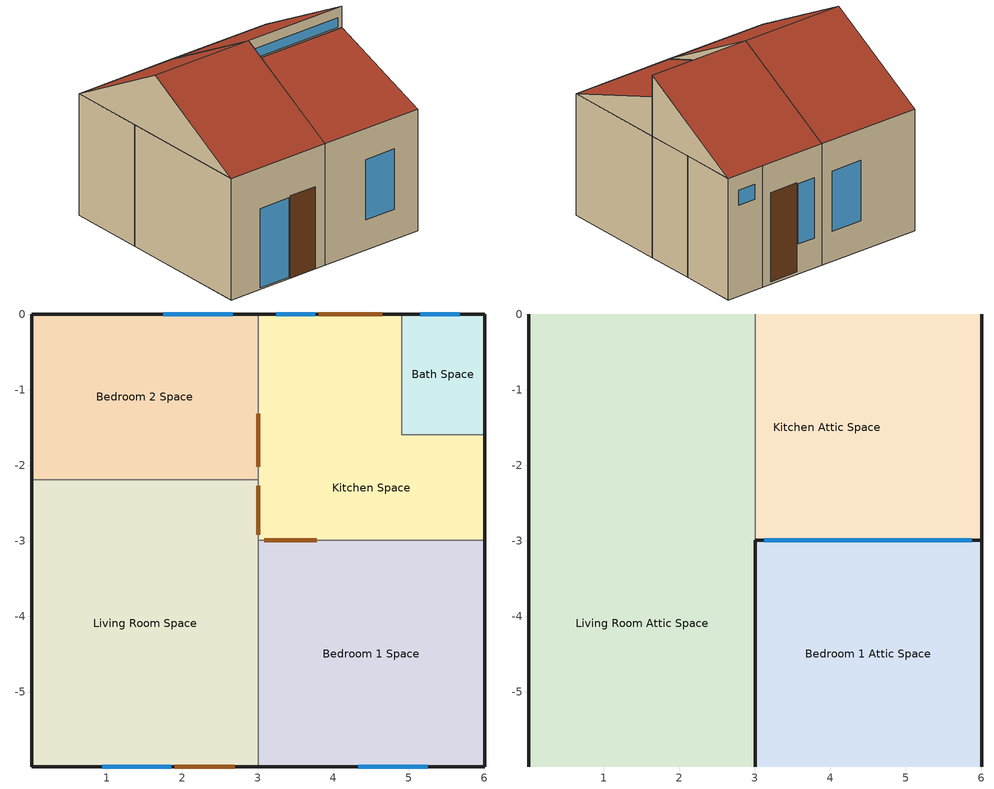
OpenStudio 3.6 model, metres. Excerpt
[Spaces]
Kitchen Space
 floor ground (GroundFloor-Const): 6.01,-1.6 6.01,-3 3.01,-3 3.01,-1.6 z0; 4.91,0 4.91,-1.6 3.01,-1.6 3.01,0 z0
 wall outside (Ext-Wall-Const): 4.91,0 3.01,0 / 6.01,-3 6.01,-1.6 z0:3.4
 wall to Bath Space (PartitionWall-Const): 6.01,-1.6 4.91,-1.6 4.91,0 z0:3.4
 wall to Living Room Space (PartitionWall-Const): 3.01,-2.2 3.01,-3 z0:3.4
 wall to Bedroom 1 Space (PartitionWall-Const): 3.01,-3 6.01,-3 z0:3.4
 wall to Bedroom 2 Space (PartitionWall-Const): 3.01,0 3.01,-2.2 z0:3.4
 window (Sgl Clr 6mm): 3.76,0 3.25,0 z0.84:2.53
 door (door_const): 4.65,0 3.81,0 z0.07:2.57
 door inside (door_const): 3.01,-2.27 3.01,-2.92 / 3.01,-1.32 3.01,-2.02 / 3.09,-3 3.78,-3 z0:2.1
Bath Space
 floor ground (GroundFloor-Const): 6.01,0 6.01,-1.6 4.91,-1.6 4.91,0 z0
 wall outside (Ext-Wall-Const): 6.01,-1.6 6.01,0 4.91,0 z0:3.4
 window (Sgl Clr 6mm): 5.68,0 5.16,0 z2.54:2.96
Living Room Space
 floor ground (GroundFloor-Const): 3.01,-2.2 3.01,-6 0.01,-6 0.01,-2.2 z0
 wall outside (Ext-Wall-Const): 0.01,-2.2 0.01,-6 3.01,-6 z0:3.4
 wall to Bedroom 1 Space (Int-Wall-Const): 3.01,-6 3.01,-3 z0:3.4
 wall to Bedroom 2 Space (PartitionWall-Const): 3.01,-2.2 0.01,-2.2 z0:3.4
 window (Sgl Clr 6mm): 0.94,-6 1.86,-6 z0.04:2.26
 door (door_const): 1.9,-6 2.7,-6 z0:2.3
Bedroom 2 Space
 floor ground (GroundFloor-Const): 3.01,0 3.01,-2.2 0.01,-2.2 0.01,0 z0
 wall outside (Ext-Wall-Const): 3.01,0 0.01,0 0.01,-2.2 z0:3.4
 window (Sgl Clr 6mm): 2.67,0 1.75,0 z0.84:2.53
Bedroom 1 Space
 floor ground (GroundFloor-Const): 6.01,-3 6.01,-6 3.01,-6 3.01,-3 z0
 wall outside (Ext-Wall-Const): 3.01,-6 6.01,-6 6.01,-3 z0:3.4
 window (Sgl Clr 6mm): 4.34,-6 5.26,-6 z0.84:2.53
Kitchen Attic Space
 floor to Kitchen Space (Floor-Ceiling-Const): 6.01,-1.6 6.01,-3 4.91,-3 4.91,-1.6 z3.4; 4.91,0 4.91,-3 3.01,-3 3.01,0 z3.4
 floor to Bath Space (Floor-Ceiling-Const): 6.01,0 6.01,-1.6 4.91,-1.6 4.91,0 z3.4
 wall outside (Ext-Wall-Const): 3.01,-3 6.01,-3 z4.5:5.1; 6.01,-3,5.1 6.01,-3,3.4 6.01,0,3.4
 wall to Living Room Attic Space (Int-Wall-Const): 3.01,-3,5.1 3.01,0,3.4 3.01,-3,3.4
 wall to Bedroom 1 Attic Space (PartitionWall-Const): 3.01,-3 6.01,-3 z3.4:4.5
 window (Sgl Clr 6mm): 3.13,-3 5.88,-3 z4.54:4.81
 roof outside (Roof-Const): 6.01,-3,5.1 6.01,0,3.4 3.01,0,3.4 3.01,-3,5.1
Living Room Attic Space
 floor to Living Room Space (Floor-Ceiling-Const): 3.01,-2.2 3.01,-6 0.01,-6 0.01,-2.2 z3.4
 floor to Bedroom 2 Space (Floor-Ceiling-Const): 3.01,0 3.01,-2.2 0.01,-2.2 0.01,0 z3.4
 wall outside (Ext-Wall-Const): 3.01,-3,5.1 3.01,-6,3.4 3.01,-3,4.5; 0.01,-3,5.1 0.01,0,3.4 0.01,-6,3.4
 wall to Bedroom 1 Attic Space (PartitionWall-Const): 3.01,-3,4.5 3.01,-6,3.4 3.01,-3,3.4
 roof outside (Roof-Const): 3.01,-3,5.1 3.01,0,3.4 0.01,0,3.4 0.01,-3,5.1; 0.01,-3,5.1 0.01,-6,3.4 3.01,-6,3.4 3.01,-3,5.1
Bedroom 1 Attic Space
 floor to Bedroom 1 Space (Floor-Ceiling-Const): 6.01,-3 6.01,-6 3.01,-6 3.01,-3 z3.4
 wall outside (Ext-Wall-Const): 6.01,-3,4.5 6.01,-6,3.4 6.01,-3,3.4
 roof outside (Roof-Const): 3.01,-3,4.5 3.01,-6,3.4 6.01,-6,3.4 6.01,-3,4.5
[Site]
JAKARTA-SOEKARNO-HA: Latitude {deg}=-6.12; Longitude {deg}=106.65; Time Zone {hr}=7; Elevation {m}=8; Terrain=Suburbs
[Building]
Building: North Axis {deg}=0
[SizingPeriod:DesignDay] Rain Indicator=No; Snow Indicator=No; Daylight Saving Time Indicator=No
Name | Maximum Dry-Bulb Temperature {C} | Daily Dry-Bulb Temperature Range {deltaC} | Barometric Pressure {Pa} | Wind Speed {m/s} | Wind Direction {deg} | Sky Clearness | Day of Month | Month | Day Type | Humidity Condition Type | Wetbulb or DewPoint at Maximum Dry-Bulb {C} | Solar Model Indicator | Enthalpy at Maximum Dry-Bulb {J/kg} | Dry-Bulb Temperature Range Modifier Type | ASHRAE Clear Sky Optical Depth for Beam Irradiance | ASHRAE Clear Sky Optical Depth for Diffuse Irradiance
Summer Design Day in IDN-Res (01-01:31-12) Jun | 33.1 | 8.5 | 101228.9 | 0 | 0 | 0.98 | 15 | 6 | SummerDesignDay | WetBulb | 25.9 | ASHRAEClearSky
Summer Design Day in IDN-Res (01-01:31-12) Jul | 32.9 | 8.6 | 101228.9 | 0 | 0 | 0.98 | 15 | 7 | SummerDesignDay | WetBulb | 24.6 | ASHRAEClearSky
Summer Design Day in IDN-Res (01-01:31-12) Aug | 33.1 | 9 | 101228.9 | 0 | 0 | 0.98 | 15 | 8 | SummerDesignDay | WetBulb | 25.1 | ASHRAEClearSky
Summer Design Day in IDN-Res (01-01:31-12) Sep | 33.9 | 9.3 | 101228.9 | 0 | 0 | 0.98 | 15 | 9 | SummerDesignDay | WetBulb | 25.1 | ASHRAEClearSky
Winter Design Day in IDN-Res (01-01:31-12) | 22 | 0 | 101228.9 | 1.1 | 190 | 0 | 15 | 7 | WinterDesignDay | WetBulb | 22
Jakarta Soekarno Ha Ann Clg .4% Condns Enth=>MDB | 31.3 | 7.6 | 101229 | 5.1 | 50 |  | 21 | 5 | SummerDesignDay | Enthalpy | 23 | ASHRAETau | 89200 | DefaultMultipliers | 0.531 | 1.947
Jakarta Soekarno Ha Ann Clg .4% Condns DP=>MDB | 30.4 | 7.6 | 101229 | 5.1 | 50 |  | 21 | 5 | SummerDesignDay | Dewpoint | 27 | ASHRAETau |  | DefaultMultipliers | 0.531 | 1.947
Jakarta Soekarno Ha Ann Clg .4% Condns WB=>MDB | 31.3 | 7.6 | 101229 | 5.1 | 50 |  | 21 | 5 | SummerDesignDay | Wetbulb | 27.8 | ASHRAETau |  | DefaultMultipliers | 0.531 | 1.947
Jakarta Soekarno Ha Ann Clg .4% Condns DB=>MWB | 33.8 | 7.6 | 101229 | 5.1 | 50 |  | 21 | 5 | SummerDesignDay | Wetbulb | 25.7 | ASHRAETau |  | DefaultMultipliers | 0.531 | 1.947
Jakarta Soekarno Ha Ann Htg Wind 99.6% Condns WS=>MCDB | 28.7 | 0 | 101229 | 11.6 | 190 | 0 | 21 | 2 | WinterDesignDay | Wetbulb | 28.7 | ASHRAEClearSky |  | DefaultMultipliers
Jakarta Soekarno Ha Ann Hum_n 99.6% Condns DP=>MCDB | 27.4 | 0 | 101229 | 1.1 | 190 | 0 | 21 | 2 | WinterDesignDay | Dewpoint | 18.8 | ASHRAEClearSky |  | DefaultMultipliers
Jakarta Soekarno Ha Ann Htg 99.6% Condns DB | 22 | 0 | 101229 | 1.1 | 190 | 0 | 21 | 2 | WinterDesignDay | Wetbulb | 22 | ASHRAEClearSky |  | DefaultMultipliers
[ClimateZones]
Climate Zone Institution Name 1=ASHRAE; Climate Zone Document Name 1=ANSI/ASHRAE Standard 169; Climate Zone Document Year 1=2006; Climate Zone Institution Name 2=CEC; Climate Zone Document Name 2=California Climate Zone Descriptions; Climate Zone Document Year 2=1995
[Material]
Name | Roughness | Thickness {m} | Conductivity {W/m-K} | Density {kg/m3} | Specific Heat {J/kg-K} | Thermal Absorptance | Solar Absorptance | Visible Absorptance
1_1_37 | Rough | 0.1 | 0.04 | 10 | 1400 | 0.9 | 0.6 | 0.6
1_2_9 | Rough | 0.1 | 1.13 | 2000 | 1000 | 0.9 | 0.6 | 0.6
1_3_29 | Rough | 0.07 | 0.41 | 1200 | 840 | 0.9 | 0.73 | 0.73
1_4_34 | Rough | 0.03 | 0.14 | 650 | 1200 | 0.9 | 0.78 | 0.78
G01a 19mm gypsum board | MediumSmooth | 0.019 | 0.16 | 800 | 1090 | 0.9 | 0.6 | 0.6
5_1_27 | Rough | 0.025 | 0.25 | 900 | 1000 | 0.9 | 0.5 | 0.5
11_1_108 | Rough | 0.035 | 0.19 | 700 | 2390 | 0.9 | 0.5 | 0.5
F16 Acoustic tile | MediumSmooth | 0.0191 | 0.06 | 368 | 590
M01 100mm brick | MediumRough | 0.1016 | 0.89 | 1920 | 790
I02 50mm insulation board | MediumRough | 0.0508 | 0.03 | 43 | 1210
M11 100mm lightweight concrete | MediumRough | 0.1016 | 0.53 | 1280 | 840
[Material:NoMass] Roughness=Rough; Thermal Absorptance=0.9; Solar Absorptance=0.7; Visible Absorptance=0.7
Name | Thermal Resistance {m2-K/W}
5_RVAL_2; F04 Wall air space resistance | 0.15
F05 Wall air space resistance | 0.18
[WindowMaterial:Glazing]
CLEAR 6MM: Optical Data Type=SpectralAverage; Thickness {m}=0.006; Solar Transmittance at Normal Incidence=0.775; Front Side Solar Reflectance at Normal Incidence=0.071; Back Side Solar Reflectance at Normal Incidence=0.071; Visible Transmittance at Normal Incidence=0.881; Front Side Visible Reflectance at Normal Incidence=0.08; Back Side Visible Reflectance at Normal Incidence=0.08; Infrared Transmittance at Normal Incidence=0; Front Side Infrared Hemispherical Emissivity=0.84; Back Side Infrared Hemispherical Emissivity=0.84; Conductivity {W/m-K}=0.9; Dirt Correction Factor for Solar and Visible Transmittance=1
[Construction]
GroundFloor-Const: 1_1_37, 1_2_9, 1_3_29, 1_4_34
Floor-Ceiling-Const: G01a 19mm gypsum board
PartitionWall-Const: 5_1_27, 5_RVAL_2, 5_1_27
Int-Wall-Const: G01a 19mm gypsum board, F04 Wall air space resistance, G01a 19mm gypsum board
Ext-Wall-Const: M01 100mm brick, I02 50mm insulation board, F04 Wall air space resistance, G01a 19mm gypsum board
door_const: 11_1_108
Roof-Const: M11 100mm lightweight concrete, F05 Wall air space resistance, F16 Acoustic tile
Sgl Clr 6mm: CLEAR 6MM
[ThermalZone] Use Ideal Air Loads=No
Name | Multiplier | Volume {m3} | Zone Inside Convection Algorithm
Kitchen | 1 | 19.4171 | TARP
Bedroom 1 | 1 | 23.5676 | TARP
Living Room | 1 | 30.7541 | TARP
Bedroom 2 | 1 | 16.3811 | TARP
Bath
[Sizing:Zone] Zone Cooling Design Supply Air Temperature Input Method=SupplyAirTemperature; Zone Cooling Design Supply Air Temperature {C}=14; Zone Cooling Design Supply Air Temperature Difference {deltaC}=11.11; Zone Heating Design Supply Air Temperature Input Method=SupplyAirTemperature; Zone Heating Design Supply Air Temperature {C}=40; Zone Heating Design Supply Air Temperature Difference {deltaC}=11.11; Zone Cooling Design Supply Air Humidity Ratio {kg-H2O/kg-air}=0.0085; Zone Heating Design Supply Air Humidity Ratio {kg-H2O/kg-air}=0.008; Cooling Design Air Flow Method=DesignDay; Heating Design Air Flow Method=DesignDay; Account for Dedicated Outdoor Air System=No; Dedicated Outdoor Air System Control Strategy=NeutralSupplyAir; Dedicated Outdoor Air Low Setpoint Temperature for Design {C}=autosize; Dedicated Outdoor Air High Setpoint Temperature for Design {C}=autosize; Zone Load Sizing Method=Sensible Load Only No Latent Load; Zone Latent Cooling Design Supply Air Humidity Ratio Input Method=HumidityRatioDifference; Zone Cooling Design Supply Air Humidity Ratio Difference {kgWater/kgDryAir}=0.005; Zone Latent Heating Design Supply Air Humidity Ratio Input Method=HumidityRatioDifference; Zone Humidification Design Supply Air Humidity Ratio Difference {kgWater/kgDryAir}=0.005
Kitchen; Bedroom 1; Living Room; Bedroom 2; Bath
[Zone equipment]
Bath: Zone Exhaust Fan
[Space] Part of Total Floor Area=Yes
Name | Thermal Zone
Kitchen Space | Kitchen
Bath Space | Bath
Bedroom 1 Space | Bedroom 1
Living Room Attic Space; Kitchen Attic Space; Bedroom 1 Attic Space
Living Room Space | Living Room
Bedroom 2 Space | Bedroom 2
[People:Definition] Number of People Calculation Method=Area/Person; Space Floor Area per Person {m2/person}=46.452; Fraction Radiant=0.3; Carbon Dioxide Generation Rate {m3/s-W}=3.82e-08; Enable ASHRAE 55 Comfort Warnings=No; Mean Radiant Temperature Calculation Type=ZoneAveraged
People 429 Definition; People 438 Definition; People 122 Definition; People 470 Definition; People 534 Definition
[People] Number of People Schedule=Occ-Sch-Bedroom; Work Efficiency Schedule=Work efficiency; Air Velocity Schedule=8060; Multiplier=1
Name | People Definition | Space or SpaceType | Activity Level Schedule | Clothing Insulation Schedule
People Kitchen | People 429 Definition | Kitchen Space | Activity Schedule 429 | Clothing Schedule 429
People Bath | People 438 Definition | Bath Space | Activity Schedule 438 | Clothing Schedule 438
People Bedroom 1 | People 122 Definition | Bedroom 1 Space | Activity Schedule 122 | Clothing Schedule 122
People Living Room | People 470 Definition | Living Room Space | Activity Schedule 470 | Clothing Schedule 470
People Bedroom 2 | People 534 Definition | Bedroom 2 Space | Activity Schedule 534 | Clothing Schedule 534
[Lights:Definition] Design Level Calculation Method=Watts/Area; Watts per Space Floor Area {W/m2}=15; Fraction Radiant=0.42; Fraction Visible=0.18; Return Air Fraction=0
429 General lighting Definition; 438 General lighting Definition; 122 General lighting Definition; 470 General lighting Definition; 534 General lighting Definition
[Lights] Schedule=Ltg-Sch-Bedroom; Fraction Replaceable=1
Name | Lights Definition | Space or SpaceType
Kitchen General lighting | 429 General lighting Definition | Kitchen Space
Bath General lighting | 438 General lighting Definition | Bath Space
Bedroom 1 General lighting | 122 General lighting Definition | Bedroom 1 Space
Living Room General lighting | 470 General lighting Definition | Living Room Space
Bedroom 2 General lighting | 534 General lighting Definition | Bedroom 2 Space
[OtherEquipment:Definition] Design Level Calculation Method=Watts/Area; Watts per Space Floor Area {W/m2}=13.03; Fraction Latent=0; Fraction Radiant=0.2; Fraction Lost=0
429 Miscellaneous gain Definition; 438 Miscellaneous gain Definition; 122 Miscellaneous gain Definition; 470 Miscellaneous gain Definition; 534 Miscellaneous gain Definition
[OtherEquipment] Schedule=Equip-Sch-Bedroom
Name | Other Equipment Definition | Space or SpaceType
Kitchen Miscellaneous gain | 429 Miscellaneous gain Definition | Kitchen Space
Bath Miscellaneous gain | 438 Miscellaneous gain Definition | Bath Space
Bedroom 1 Miscellaneous gain | 122 Miscellaneous gain Definition | Bedroom 1 Space
Living Room Miscellaneous gain | 470 Miscellaneous gain Definition | Living Room Space
Bedroom 2 Miscellaneous gain | 534 Miscellaneous gain Definition | Bedroom 2 Space
[SpaceInfiltration:DesignFlowRate] Design Flow Rate Calculation Method=Flow/Space; Constant Term Coefficient=1; Temperature Term Coefficient=0; Velocity Term Coefficient=0; Velocity Squared Term Coefficient=0
Name | Space or SpaceType | Design Flow Rate {m3/s}
Kitchen Infiltration | Kitchen Space | 0.003776
Bath Infiltration | Bath Space | 0.000597
Bedroom 1 Infiltration | Bedroom 1 Space | 0.004583
Living Room Attic Infiltration | Living Room Attic Space | 0.001638
406 Infiltration | Bedroom 1 Attic Space | 0.000325
Living Room Infiltration | Living Room Space | 0.00598
Bedroom 2 Infiltration | Bedroom 2 Space | 0.003185
346 Infiltration | Kitchen Attic Space | 0.000651
[Fan:ZoneExhaust]
Zone Exhaust Fan: Fan Total Efficiency=0.6; Pressure Rise {Pa}=0; System Availability Manager Coupling Mode=Decoupled
[Schedule:Compact]
Work efficiency: Through: 12/31, For: AllDays, Until: 24:00, 0
Equip-Sch-Bedroom: Through: 12/31, For: AllDays, Until: 24:00, 1
Occ-Sch-Bedroom: Through: 31 Dec, For: Weekdays, Until: 05:00, 1, Until: 06:00, 0.8, Until: 08:00, 0.75, Until: 09:00, 0.5, Until: 15:00, 0.43, Until: 18:00, 0.5, Until: 21:00, 0.75, Until: 24:00, 0.8, For: Saturday, Until: 07:00, 1, Until: 08:00, 0.8, Until: 09:00, 0.75, Until: 10:00, 0.5, Until: 15:00, 0.43, Until: 18:00, 0.5, Until: 21:00, 0.75, Until: 24:00, 0.8, For: Sunday Holidays, Until: 07:00, 1, Until: 08:00, 0.8, Until: 09:00, 0.75, Until: 10:00, 0.5, Until: 15:00, 0.43, Until: 18:00, 0.5, Until: 21:00, 0.75, Until: 24:00, 0.8, For: SummerDesignDay, Until: 24:00, 1, For: AllOtherDays, Until: 24:00, 0
Ltg-Sch-Bedroom: Through: 31 Dec, For: Weekdays, Until: 06:00, 0, Until: 22:00, 1, Until: 23:00, 0.8, Until: 24:00, 0.2, For: Saturday, Until: 07:00, 0, Until: 22:00, 1, Until: 23:00, 0.8, Until: 24:00, 0.2, For: Sunday Holidays, Until: 07:00, 0, Until: 22:00, 1, Until: 23:00, 0.8, Until: 24:00, 0.2, For: SummerDesignDay, Until: 24:00, 1, For: AllOtherDays, Until: 24:00, 0
8060: Through: 12/31, For: AllDays, Until: 24:00, 0.137
Activity Schedule 429; Activity Schedule 438; Activity Schedule 122; Activity Schedule 470; Activity Schedule 534: Through: 12/31, For: AllDays, Until: 24:00, 117
Clothing Schedule 429; Clothing Schedule 438; Clothing Schedule 122; Clothing Schedule 470; Clothing Schedule 534: Through: 4/1, For: AllDays, Until: 24:00, .5, Through: 9/30, For: AllDays, Until: 24:00, 1, Through: 12/31, For: AllDays, Until: 24:00, .5
